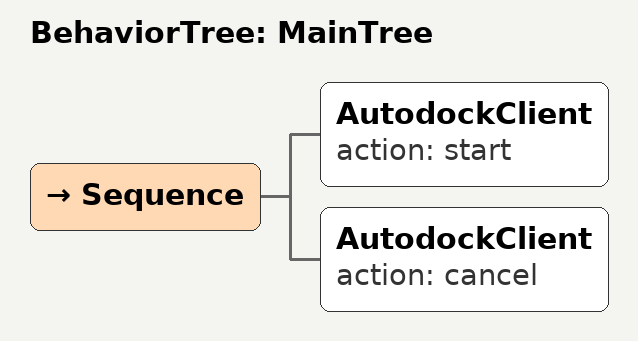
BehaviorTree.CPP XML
<?xml version='1.0' encoding='UTF-8'?>
<root main_tree_to_execute="MainTree" BTCPP_format="4">
    <BehaviorTree ID="MainTree">
        <Sequence>
            <AutodockClient action="start" />
            <AutodockClient action="cancel" />
        </Sequence>
    </BehaviorTree>
</root>
